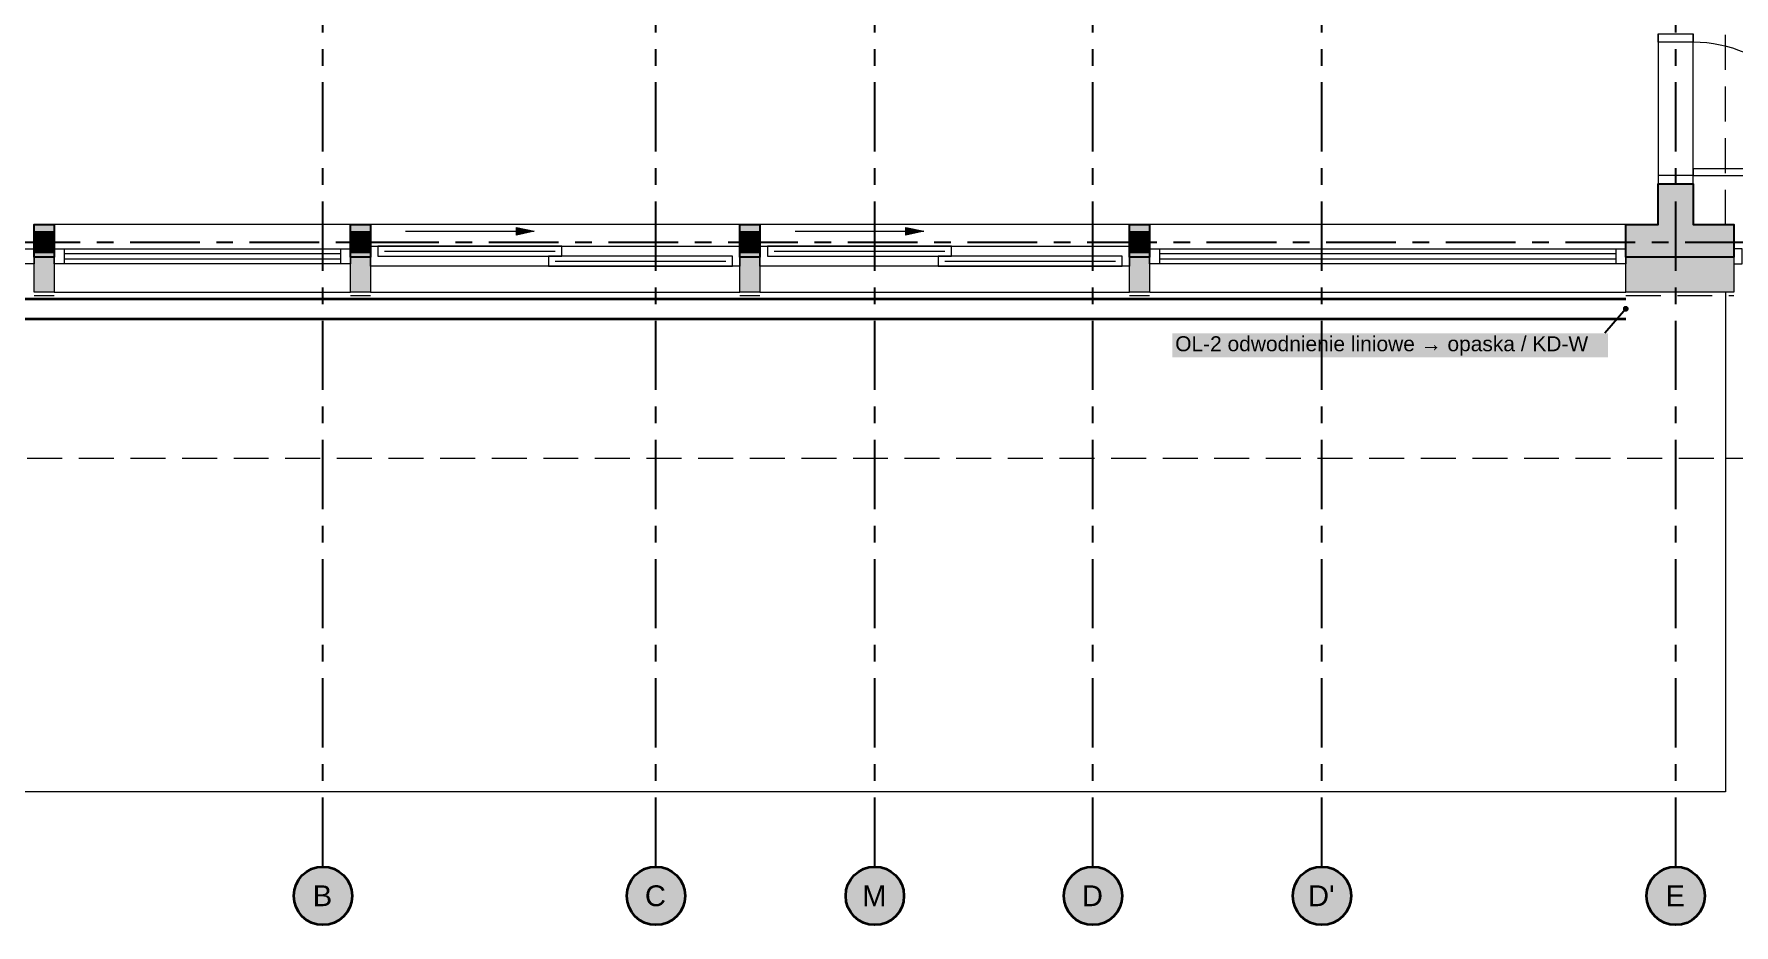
# Model space of a CAD drawing. Header units: metres. Extents: x -4.1 to 22.3, y -4.1 to 10.7.
# Drawn here: x 2.14 to 12.35, y -4.1 to 1.25 of the extents above; entities that cross this region are included whole.
import ezdxf

# ---------------------------------------------------------------- set-up
doc = ezdxf.new("R2010")
doc.units = ezdxf.units.M
for name, pattern in [('KRESKA_DLUGA', [9.45, 8.4, -1.05]), ('KRESKOWA', [5.25, 4.2, -1.05]), ('PUNKTOWA', [10.5, 8.4, -1.05, 0, -1.05])]:
    doc.linetypes.add(name, pattern=pattern)
doc.layers.add('A-MASKA', color=7, linetype='Continuous', lineweight=18)
doc.layers.add('S-OPISY', color=2, linetype='Continuous', lineweight=25)
for name, color, linetype, lineweight, true_color in [('I-OSIE', 8, 'PUNKTOWA', 18, 0x7a7a7a), ('I-PODKLAD', 8, 'Continuous', 18, 0x9a9a9a), ('I-PODKLAD-SCIANY', 8, 'Continuous', 25, 0x6e6e6e), ('I-PODKLAD-WYPELN', 254, 'Continuous', 18, 0xe6e6e6), ('S-DESZCZ', 150, 'KRESKA_DLUGA', 35, 0x00808a)]:
    doc.layers.add(name, color=color, linetype=linetype, lineweight=lineweight, true_color=true_color)
doc.styles.add('PL_ARIAL', font='arial.ttf')

msp = doc.modelspace()

# ---------------------------------------------------------------- hatches: boundary and pattern name
at = {"layer": 'A-MASKA', "true_color": 0xffffff}
msp.add_hatch(color=7, dxfattribs=at).paths.add_polyline_path([(8.976, -0.692), (11.593, -0.692), (11.593, -0.547), (8.976, -0.547)])
at = {"layer": 'I-OSIE', "true_color": 0xffffff}
for points in [[(4.05, -3.925), (4.049, -3.902), (4.044, -3.88), (4.037, -3.858), (4.027, -3.837), (4.014, -3.818), (3.999, -3.801), (3.982, -3.786), (3.962, -3.773), (3.942, -3.763), (3.92, -3.756), (3.898, -3.751), (3.875, -3.75), (3.852, -3.751), (3.83, -3.756), (3.808, -3.763), (3.788, -3.773), (3.768, -3.786), (3.751, -3.801), (3.736, -3.818), (3.723, -3.837), (3.713, -3.858), (3.706, -3.88), (3.701, -3.902), (3.7, -3.925), (3.701, -3.948), (3.706, -3.97), (3.713, -3.992), (3.723, -4.013), (3.736, -4.032), (3.751, -4.049), (3.768, -4.064), (3.788, -4.077), (3.808, -4.087), (3.83, -4.094), (3.852, -4.099), (3.875, -4.1), (3.898, -4.099), (3.92, -4.094), (3.942, -4.087), (3.962, -4.077), (3.982, -4.064), (3.999, -4.049), (4.014, -4.032), (4.027, -4.013), (4.037, -3.992), (4.044, -3.97), (4.049, -3.948)], [(6.05, -3.925), (6.049, -3.902), (6.044, -3.88), (6.037, -3.858), (6.027, -3.837), (6.014, -3.818), (5.999, -3.801), (5.982, -3.786), (5.962, -3.773), (5.942, -3.763), (5.92, -3.756), (5.898, -3.751), (5.875, -3.75), (5.852, -3.751), (5.83, -3.756), (5.808, -3.763), (5.787, -3.773), (5.768, -3.786), (5.751, -3.801), (5.736, -3.818), (5.723, -3.837), (5.713, -3.858), (5.706, -3.88), (5.701, -3.902), (5.7, -3.925), (5.701, -3.948), (5.706, -3.97), (5.713, -3.992), (5.723, -4.013), (5.736, -4.032), (5.751, -4.049), (5.768, -4.064), (5.787, -4.077), (5.808, -4.087), (5.83, -4.094), (5.852, -4.099), (5.875, -4.1), (5.898, -4.099), (5.92, -4.094), (5.942, -4.087), (5.962, -4.077), (5.982, -4.064), (5.999, -4.049), (6.014, -4.032), (6.027, -4.013), (6.037, -3.992), (6.044, -3.97), (6.049, -3.948)], [(7.365, -3.925), (7.364, -3.902), (7.359, -3.88), (7.352, -3.858), (7.342, -3.837), (7.329, -3.818), (7.314, -3.801), (7.297, -3.786), (7.277, -3.773), (7.257, -3.763), (7.235, -3.756), (7.213, -3.751), (7.19, -3.75), (7.167, -3.751), (7.145, -3.756), (7.123, -3.763), (7.103, -3.773), (7.083, -3.786), (7.066, -3.801), (7.051, -3.818), (7.038, -3.837), (7.028, -3.858), (7.021, -3.88), (7.016, -3.902), (7.015, -3.925), (7.016, -3.948), (7.021, -3.97), (7.028, -3.992), (7.038, -4.013), (7.051, -4.032), (7.066, -4.049), (7.083, -4.064), (7.103, -4.077), (7.123, -4.087), (7.145, -4.094), (7.167, -4.099), (7.19, -4.1), (7.213, -4.099), (7.235, -4.094), (7.257, -4.087), (7.277, -4.077), (7.297, -4.064), (7.314, -4.049), (7.329, -4.032), (7.342, -4.013), (7.352, -3.992), (7.359, -3.97), (7.364, -3.948)], [(8.675, -3.925), (8.674, -3.902), (8.669, -3.88), (8.662, -3.858), (8.652, -3.837), (8.639, -3.818), (8.624, -3.801), (8.607, -3.786), (8.588, -3.773), (8.567, -3.763), (8.545, -3.756), (8.523, -3.751), (8.5, -3.75), (8.477, -3.751), (8.455, -3.756), (8.433, -3.763), (8.412, -3.773), (8.393, -3.786), (8.376, -3.801), (8.361, -3.818), (8.348, -3.837), (8.338, -3.858), (8.331, -3.88), (8.326, -3.902), (8.325, -3.925), (8.326, -3.948), (8.331, -3.97), (8.338, -3.992), (8.348, -4.013), (8.361, -4.032), (8.376, -4.049), (8.393, -4.064), (8.412, -4.077), (8.433, -4.087), (8.455, -4.094), (8.477, -4.099), (8.5, -4.1), (8.523, -4.099), (8.545, -4.094), (8.567, -4.087), (8.588, -4.077), (8.607, -4.064), (8.624, -4.049), (8.639, -4.032), (8.652, -4.013), (8.662, -3.992), (8.669, -3.97), (8.674, -3.948)], [(10.05, -3.925), (10.049, -3.902), (10.044, -3.88), (10.037, -3.858), (10.027, -3.837), (10.014, -3.818), (9.999, -3.801), (9.982, -3.786), (9.963, -3.773), (9.942, -3.763), (9.92, -3.756), (9.898, -3.751), (9.875, -3.75), (9.852, -3.751), (9.83, -3.756), (9.808, -3.763), (9.787, -3.773), (9.768, -3.786), (9.751, -3.801), (9.736, -3.818), (9.723, -3.837), (9.713, -3.858), (9.706, -3.88), (9.701, -3.902), (9.7, -3.925), (9.701, -3.948), (9.706, -3.97), (9.713, -3.992), (9.723, -4.013), (9.736, -4.032), (9.751, -4.049), (9.768, -4.064), (9.787, -4.077), (9.808, -4.087), (9.83, -4.094), (9.852, -4.099), (9.875, -4.1), (9.898, -4.099), (9.92, -4.094), (9.942, -4.087), (9.963, -4.077), (9.982, -4.064), (9.999, -4.049), (10.014, -4.032), (10.027, -4.013), (10.037, -3.992), (10.044, -3.97), (10.049, -3.948)], [(12.175, -3.925), (12.174, -3.902), (12.169, -3.88), (12.162, -3.858), (12.152, -3.837), (12.139, -3.818), (12.124, -3.801), (12.107, -3.786), (12.088, -3.773), (12.067, -3.763), (12.045, -3.756), (12.023, -3.751), (12, -3.75), (11.977, -3.751), (11.955, -3.756), (11.933, -3.763), (11.912, -3.773), (11.893, -3.786), (11.876, -3.801), (11.861, -3.818), (11.848, -3.837), (11.838, -3.858), (11.831, -3.88), (11.826, -3.902), (11.825, -3.925), (11.826, -3.948), (11.831, -3.97), (11.838, -3.992), (11.848, -4.013), (11.861, -4.032), (11.876, -4.049), (11.893, -4.064), (11.912, -4.077), (11.933, -4.087), (11.955, -4.094), (11.977, -4.099), (12, -4.1), (12.023, -4.099), (12.045, -4.094), (12.067, -4.087), (12.088, -4.077), (12.107, -4.064), (12.124, -4.049), (12.139, -4.032), (12.152, -4.013), (12.162, -3.992), (12.169, -3.97), (12.174, -3.948)]]:
    msp.add_hatch(color=7, dxfattribs=at).paths.add_polyline_path(points)
at = {"layer": 'I-PODKLAD-WYPELN', "true_color": 0xe4e4e4}
h = msp.add_hatch(color=7, dxfattribs=at)
h.paths.add_polyline_path([(12.09, 0.35), (12.105, 0.35), (12.105, 0.105), (12.35, 0.105), (12.35, -0.09), (12.35, -0.3), (12, -0.3), (12, -0.3), (12, -0.3), (12, -0.3), (11.7, -0.3), (11.7, -0.3), (11.7, -0.3), (11.7, -0.09), (11.7, -0.09), (11.7, -0.09), (11.7, -0.09), (11.7, -0.09), (11.7, 0.105), (11.7, 0.105), (11.7, 0.105), (11.895, 0.105), (11.895, 0.35)])
h.paths.add_polyline_path([(11.91, 0.105), (11.91, 0.105), (11.91, 0.105), (11.91, 0.105)], flags=0)
h.paths.add_polyline_path([(12, 0.09), (12, 0.09), (12, 0.09), (12, 0.09)], flags=0)
h.paths.add_polyline_path([(12, -0.09), (12, -0.09), (12, -0.09), (12, -0.09), (12, -0.09), (12, -0.09)], flags=0)
for points in [[(2.14, -0.3), (2.14, -0.3), (2.14, -0.09), (2.14, -0.09), (2.14, -0.09), (2.14, -0.09), (2.14, -0.09), (2.14, -0.06), (2.14, -0.06), (2.14, -0.06), (2.14, -0.06), (2.14, 0.06), (2.14, 0.06), (2.14, 0.06), (2.14, 0.06), (2.14, 0.105), (2.14, 0.105), (2.14, 0.105), (2.26, 0.105), (2.26, 0.105), (2.26, 0.105), (2.26, 0.06), (2.26, 0.06), (2.26, 0.06), (2.26, 0.06), (2.26, -0.06), (2.26, -0.06), (2.26, -0.06), (2.26, -0.06), (2.26, -0.09), (2.26, -0.09), (2.26, -0.09), (2.26, -0.09), (2.26, -0.09), (2.26, -0.3), (2.26, -0.3), (2.26, -0.3), (2.14, -0.3)], [(4.04, 0.06), (4.04, 0.06), (4.04, 0.06), (4.04, 0.105), (4.04, 0.105), (4.04, 0.105), (4.16, 0.105), (4.16, 0.105), (4.16, 0.105), (4.16, 0.06), (4.16, 0.06), (4.16, 0.06), (4.16, 0.06), (4.16, -0.06), (4.16, -0.06), (4.16, -0.06), (4.16, -0.06), (4.16, -0.09), (4.16, -0.09), (4.16, -0.09), (4.16, -0.09), (4.16, -0.09), (4.16, -0.3), (4.16, -0.3), (4.16, -0.3), (4.04, -0.3), (4.04, -0.3), (4.04, -0.3), (4.04, -0.09), (4.04, -0.09), (4.04, -0.09), (4.04, -0.09), (4.04, -0.09), (4.04, -0.06), (4.04, -0.06), (4.04, -0.06), (4.04, -0.06), (4.04, 0.06)], [(6.38, -0.3), (6.38, -0.09), (6.38, -0.09), (6.38, -0.09), (6.38, -0.09), (6.38, -0.09), (6.38, -0.06), (6.38, -0.06), (6.38, -0.06), (6.38, -0.06), (6.38, 0.06), (6.38, 0.06), (6.38, 0.06), (6.38, 0.06), (6.38, 0.105), (6.38, 0.105), (6.38, 0.105), (6.5, 0.105), (6.5, 0.105), (6.5, 0.105), (6.5, 0.06), (6.5, 0.06), (6.5, 0.06), (6.5, 0.06), (6.5, -0.06), (6.5, -0.06), (6.5, -0.06), (6.5, -0.06), (6.5, -0.09), (6.5, -0.09), (6.5, -0.09), (6.5, -0.09), (6.5, -0.09), (6.5, -0.3), (6.5, -0.3), (6.5, -0.3), (6.38, -0.3), (6.38, -0.3)], [(8.72, -0.3), (8.72, -0.3), (8.72, -0.09), (8.72, -0.09), (8.72, -0.09), (8.72, -0.09), (8.72, -0.09), (8.72, -0.06), (8.72, -0.06), (8.72, -0.06), (8.72, -0.06), (8.72, 0.06), (8.72, 0.06), (8.72, 0.06), (8.72, 0.06), (8.72, 0.105), (8.72, 0.105), (8.72, 0.105), (8.84, 0.105), (8.84, 0.105), (8.84, 0.105), (8.84, 0.06), (8.84, 0.06), (8.84, 0.06), (8.84, 0.06), (8.84, -0.06), (8.84, -0.06), (8.84, -0.06), (8.84, -0.06), (8.84, -0.09), (8.84, -0.09), (8.84, -0.09), (8.84, -0.09), (8.84, -0.09), (8.84, -0.3), (8.84, -0.3), (8.84, -0.3), (8.72, -0.3)]]:
    msp.add_hatch(color=7, dxfattribs=at).paths.add_polyline_path(points)
at = {"layer": 'I-PODKLAD-WYPELN', "true_color": 0xcfcfcf}
for points in [[(2.26, -0.06), (2.14, -0.06), (2.14, 0.06), (2.26, 0.06)], [(4.04, -0.06), (4.04, 0.06), (4.16, 0.06), (4.16, -0.06)], [(5.144, 0.065), (5.037, 0.042), (5.037, 0.088)], [(6.38, -0.06), (6.38, 0.06), (6.5, 0.06), (6.5, -0.06)], [(7.484, 0.065), (7.377, 0.042), (7.377, 0.088)], [(8.72, -0.06), (8.72, 0.06), (8.84, 0.06), (8.84, -0.06)]]:
    msp.add_hatch(color=7, dxfattribs=at).paths.add_polyline_path(points)
at = {"layer": 'S-OPISY', "true_color": 0x000000}
msp.add_hatch(color=7, dxfattribs=at).paths.add_polyline_path([(11.718, -0.4), (11.717, -0.395), (11.715, -0.391), (11.712, -0.388), (11.709, -0.385), (11.705, -0.383), (11.7, -0.383), (11.695, -0.383), (11.691, -0.385), (11.688, -0.388), (11.685, -0.391), (11.683, -0.395), (11.683, -0.4), (11.683, -0.405), (11.685, -0.409), (11.688, -0.412), (11.691, -0.415), (11.695, -0.417), (11.7, -0.418), (11.705, -0.417), (11.709, -0.415), (11.712, -0.412), (11.715, -0.409), (11.717, -0.405)])

# ---------------------------------------------------------------- linework, layer by layer
at = {"layer": 'I-OSIE', "linetype": 'PUNKTOWA', "lineweight": 25, "ltscale": 0.049484, "flags": 128}
for points in [[(3.875, -3.75), (3.875, 10.694)], [(5.875, -3.75), (5.875, 10.694)], [(7.19, -3.75), (7.19, 10.694)], [(8.5, -3.75), (8.5, 10.694)], [(9.875, -3.75), (9.875, 10.694)], [(12, -3.75), (12, 10.694)]]:
    msp.add_lwpolyline(points, dxfattribs=at)
at = {"layer": 'I-OSIE', "linetype": 'PUNKTOWA', "lineweight": 25, "ltscale": 0.049821, "flags": 128}
msp.add_lwpolyline([(-3.75, 0), (22.301, 0)], dxfattribs=at)
at = {"layer": 'I-OSIE', "linetype": 'Continuous', "lineweight": 35, "ltscale": 0.05}
for centre in [(3.875, -3.925), (5.875, -3.925), (7.19, -3.925), (8.5, -3.925), (9.875, -3.925), (12, -3.925)]:
    msp.add_circle(centre, 0.175, dxfattribs=at)
at = {"layer": 'I-PODKLAD', "lineweight": 13, "ltscale": 0.05}
for points in [[(12.3, -0.3), (12.3, -3.3), (-3.3, -3.3), (-3.3, 5.125), (-0.3, 5.125)], [(11.895, 1.25), (11.895, 0.35)], [(12.105, 0.35), (12.105, 1.25)], [(4.04, 0.105), (2.26, 0.105)], [(6.38, 0.105), (4.16, 0.105)], [(8.72, 0.105), (6.5, 0.105)], [(11.7, 0.105), (8.841, 0.105)], [(2.26, -0.3), (4.04, -0.3)], [(4.16, -0.3), (6.38, -0.3)], [(6.5, -0.3), (8.72, -0.3)], [(8.841, -0.3), (11.7, -0.3)], [(13.5, -0.3), (13.5, -1.3), (12.3, -1.3)]]:
    msp.add_lwpolyline(points, dxfattribs=at)
at = {"layer": 'I-PODKLAD', "linetype": 'KRESKOWA', "lineweight": 13, "ltscale": 0.05, "flags": 128}
for points in [[(13.251, -0.32), (13.8, -0.32), (13.8, -1.3), (-1.8, -1.3), (-1.8, 5.125), (-0.32, 5.125), (-0.32, 3.6)], [(12.3, 0.105), (12.3, 2.769)], [(2.14, -0.32), (2.26, -0.32)], [(4.04, -0.32), (4.16, -0.32)], [(6.38, -0.32), (6.5, -0.32)], [(8.72, -0.32), (8.839, -0.32)], [(11.7, -0.32), (12.35, -0.32)]]:
    msp.add_lwpolyline(points, dxfattribs=at)
at = {"layer": 'I-PODKLAD', "lineweight": 18, "ltscale": 0.05}
for points in [[(12.105, 1.25), (12.105, 1.2), (11.895, 1.2), (11.895, 1.25)], [(12.105, 0.4), (12.905, 0.4), (12.905, 0.44), (12.105, 0.44)], [(12.105, 0.35), (12.105, 0.4), (11.895, 0.4), (11.895, 0.35)], [(5.144, 0.065), (5.037, 0.042), (5.037, 0.088)], [(7.484, 0.065), (7.377, 0.042), (7.377, 0.088)], [(0.36, -0.04), (2.14, -0.04), (2.14, -0.13), (0.36, -0.13)], [(2.26, -0.04), (4.04, -0.04), (4.04, -0.13), (2.26, -0.13)], [(4.16, -0.025), (6.38, -0.025), (6.38, -0.145), (4.16, -0.145)], [(4.205, -0.085), (5.31, -0.085), (5.31, -0.025), (4.205, -0.025)], [(5.23, -0.145), (6.335, -0.145), (6.335, -0.085), (5.23, -0.085)], [(6.5, -0.025), (8.72, -0.025), (8.72, -0.145), (6.5, -0.145)], [(6.545, -0.085), (7.65, -0.085), (7.65, -0.025), (6.545, -0.025)], [(7.57, -0.145), (8.675, -0.145), (8.675, -0.085), (7.57, -0.085)], [(8.84, -0.04), (11.7, -0.04), (11.7, -0.13), (8.84, -0.13)], [(12.35, -0.13), (12.4, -0.13), (12.4, -0.04), (12.35, -0.04)]]:
    msp.add_lwpolyline(points, close=True, dxfattribs=at)
for points in [[(4.371, 0.065), (5.144, 0.065)], [(6.711, 0.065), (7.484, 0.065)], [(2.32, -0.04), (2.32, -0.13)], [(2.32, -0.069), (3.98, -0.069)], [(2.32, -0.101), (3.98, -0.101)], [(3.98, -0.04), (3.98, -0.13)], [(4.245, -0.055), (5.27, -0.055)], [(6.585, -0.055), (7.61, -0.055)], [(8.9, -0.04), (8.9, -0.13)], [(8.9, -0.069), (11.64, -0.069)], [(8.9, -0.101), (11.64, -0.101)], [(11.64, -0.04), (11.64, -0.13)], [(5.27, -0.115), (6.295, -0.115)], [(7.61, -0.115), (8.635, -0.115)]]:
    msp.add_lwpolyline(points, dxfattribs=at)
at = {"layer": 'I-PODKLAD', "lineweight": 13, "ltscale": 0.05}
msp.add_arc((12.105, 0.4), 0.8, 0, 90, dxfattribs=at)
at = {"layer": 'I-PODKLAD-SCIANY', "lineweight": 25, "ltscale": 0.05}
for points in [[(11.7, -0.09), (11.7, -0.09), (11.7, -0.09), (11.7, 0.105), (11.7, 0.105), (11.7, 0.105), (11.7, 0.105), (11.895, 0.105), (11.895, 0.105), (11.895, 0.105), (11.895, 0.105), (11.895, 0.105), (11.895, 0.105), (11.895, 0.105), (11.895, 0.105), (11.895, 0.105), (11.895, 0.105), (11.895, 0.105), (11.895, 0.105), (11.895, 0.105), (11.895, 0.105), (11.895, 0.105), (11.895, 0.105), (11.895, 0.105), (11.895, 0.35), (11.895, 0.35), (11.895, 0.35), (12.105, 0.35), (12.105, 0.35), (12.105, 0.35), (12.105, 0.105), (12.105, 0.105), (12.105, 0.105), (12.105, 0.105), (12.105, 0.105), (12.105, 0.105), (12.105, 0.105), (12.105, 0.105), (12.105, 0.105), (12.105, 0.105), (12.105, 0.105), (12.105, 0.105), (12.105, 0.105), (12.105, 0.105), (12.105, 0.105), (12.105, 0.105), (12.105, 0.105), (12.35, 0.105), (12.35, 0.105), (12.35, 0.105), (12.35, -0.09), (12.35, -0.09), (12.35, -0.09), (12, -0.09), (12, -0.09), (12, -0.09), (12, -0.09), (11.7, -0.09)], [(2.14, 0.06), (2.14, 0.06), (2.14, 0.06), (2.14, 0.105), (2.14, 0.105), (2.14, 0.105), (2.14, 0.105), (2.26, 0.105), (2.26, 0.105), (2.26, 0.105), (2.26, 0.105), (2.26, 0.06), (2.26, 0.06), (2.26, 0.06), (2.26, 0.06), (2.14, 0.06)], [(4.04, 0.105), (4.04, 0.105), (4.04, 0.105), (4.16, 0.105), (4.16, 0.105), (4.16, 0.105), (4.16, 0.06), (4.16, 0.06), (4.16, 0.06), (4.04, 0.06), (4.04, 0.06), (4.04, 0.06)], [(6.38, 0.105), (6.38, 0.105), (6.38, 0.105), (6.5, 0.105), (6.5, 0.105), (6.5, 0.105), (6.5, 0.06), (6.5, 0.06), (6.5, 0.06), (6.38, 0.06), (6.38, 0.06), (6.38, 0.06)], [(8.72, 0.06), (8.72, 0.06), (8.72, 0.06), (8.72, 0.105), (8.72, 0.105), (8.72, 0.105), (8.72, 0.105), (8.84, 0.105), (8.84, 0.105), (8.84, 0.105), (8.84, 0.105), (8.84, 0.06), (8.84, 0.06), (8.84, 0.06), (8.84, 0.06), (8.72, 0.06)], [(2.14, 0.06), (2.14, 0.06), (2.14, 0.06), (2.26, 0.06), (2.26, 0.06), (2.26, 0.06), (2.26, -0.06), (2.26, -0.06), (2.26, -0.06), (2.14, -0.06), (2.14, -0.06), (2.14, -0.06)], [(4.04, -0.06), (4.04, -0.06), (4.04, 0.06), (4.04, 0.06), (4.04, 0.06), (4.16, 0.06), (4.16, 0.06), (4.16, 0.06), (4.16, -0.06), (4.16, -0.06), (4.16, -0.06), (4.04, -0.06)], [(6.38, -0.06), (6.38, -0.06), (6.38, 0.06), (6.38, 0.06), (6.38, 0.06), (6.5, 0.06), (6.5, 0.06), (6.5, 0.06), (6.5, -0.06), (6.5, -0.06), (6.5, -0.06), (6.38, -0.06)], [(8.72, -0.06), (8.72, -0.06), (8.72, 0.06), (8.72, 0.06), (8.72, 0.06), (8.84, 0.06), (8.84, 0.06), (8.84, 0.06), (8.84, -0.06), (8.84, -0.06), (8.84, -0.06), (8.72, -0.06)], [(2.14, -0.09), (2.14, -0.09), (2.14, -0.09), (2.14, -0.06), (2.14, -0.06), (2.14, -0.06), (2.14, -0.06), (2.26, -0.06), (2.26, -0.06), (2.26, -0.06), (2.26, -0.06), (2.26, -0.09), (2.26, -0.09), (2.26, -0.09), (2.26, -0.09), (2.14, -0.09)], [(4.04, -0.06), (4.04, -0.06), (4.04, -0.06), (4.16, -0.06), (4.16, -0.06), (4.16, -0.06), (4.16, -0.09), (4.16, -0.09), (4.16, -0.09), (4.04, -0.09), (4.04, -0.09), (4.04, -0.09)], [(6.38, -0.06), (6.38, -0.06), (6.38, -0.06), (6.5, -0.06), (6.5, -0.06), (6.5, -0.06), (6.5, -0.09), (6.5, -0.09), (6.5, -0.09), (6.38, -0.09), (6.38, -0.09), (6.38, -0.09)], [(8.72, -0.09), (8.72, -0.09), (8.72, -0.09), (8.72, -0.06), (8.72, -0.06), (8.72, -0.06), (8.72, -0.06), (8.84, -0.06), (8.84, -0.06), (8.84, -0.06), (8.84, -0.06), (8.84, -0.09), (8.84, -0.09), (8.84, -0.09), (8.84, -0.09), (8.72, -0.09)]]:
    msp.add_lwpolyline(points, close=True, dxfattribs=at)
at = {"layer": 'I-PODKLAD-SCIANY', "lineweight": 13, "ltscale": 0.05}
for points in [[(2.14, -0.3), (2.14, -0.3), (2.14, -0.3), (2.14, -0.09), (2.14, -0.09), (2.14, -0.09), (2.14, -0.09), (2.26, -0.09), (2.26, -0.09), (2.26, -0.09), (2.26, -0.09), (2.26, -0.09), (2.26, -0.3), (2.26, -0.3), (2.26, -0.3), (2.26, -0.3), (2.14, -0.3)], [(4.04, -0.09), (4.04, -0.09), (4.04, -0.09), (4.16, -0.09), (4.16, -0.09), (4.16, -0.09), (4.16, -0.09), (4.16, -0.3), (4.16, -0.3), (4.16, -0.3), (4.16, -0.3), (4.04, -0.3), (4.04, -0.3), (4.04, -0.3)], [(6.38, -0.09), (6.38, -0.09), (6.38, -0.09), (6.5, -0.09), (6.5, -0.09), (6.5, -0.09), (6.5, -0.3), (6.5, -0.3), (6.5, -0.3), (6.5, -0.3), (6.38, -0.3), (6.38, -0.3), (6.38, -0.3)], [(8.72, -0.3), (8.72, -0.3), (8.72, -0.3), (8.72, -0.09), (8.72, -0.09), (8.72, -0.09), (8.72, -0.09), (8.84, -0.09), (8.84, -0.09), (8.84, -0.09), (8.84, -0.09), (8.84, -0.3), (8.84, -0.3), (8.84, -0.3), (8.84, -0.3), (8.72, -0.3)], [(11.7, -0.3), (11.7, -0.3), (11.7, -0.3), (11.7, -0.09), (11.7, -0.09), (11.7, -0.09), (11.7, -0.09), (12, -0.09), (12, -0.09), (12, -0.09), (12, -0.09), (12.35, -0.09), (12.35, -0.09), (12.35, -0.09), (12.35, -0.3), (12.35, -0.3), (12.35, -0.3), (11.7, -0.3)]]:
    msp.add_lwpolyline(points, close=True, dxfattribs=at)
at = {"layer": 'S-DESZCZ', "linetype": 'Continuous', "lineweight": 35, "ltscale": 0.05, "flags": 128}
for points in [[(0.3, -0.34), (11.7, -0.34)], [(0.3, -0.46), (11.7, -0.46)]]:
    msp.add_lwpolyline(points, dxfattribs=at)
at = {"layer": 'S-OPISY', "lineweight": 25, "ltscale": 0.05}
msp.add_lwpolyline([(11.7, -0.4), (11.575, -0.547)], dxfattribs=at)

# ---------------------------------------------------------------- texts
at = {"layer": 'I-OSIE', "style": 'PL_ARIAL'}
for s, p in [('B', (3.814, -3.987)), ('C', (5.809, -3.987)), ('M', (7.114, -3.987)), ('D', (8.434, -3.987)), ("D'", (9.792, -3.987)), ('E', (11.939, -3.987))]:
    msp.add_text(s, height=0.125, dxfattribs=at).set_placement(p)
at = {"layer": 'S-OPISY', "style": 'PL_ARIAL'}
msp.add_text('OL-2 odwodnienie liniowe → opaska / KD-W', height=0.09, dxfattribs=at).set_placement((8.994, -0.655))

doc.saveas('drawing.dxf')
